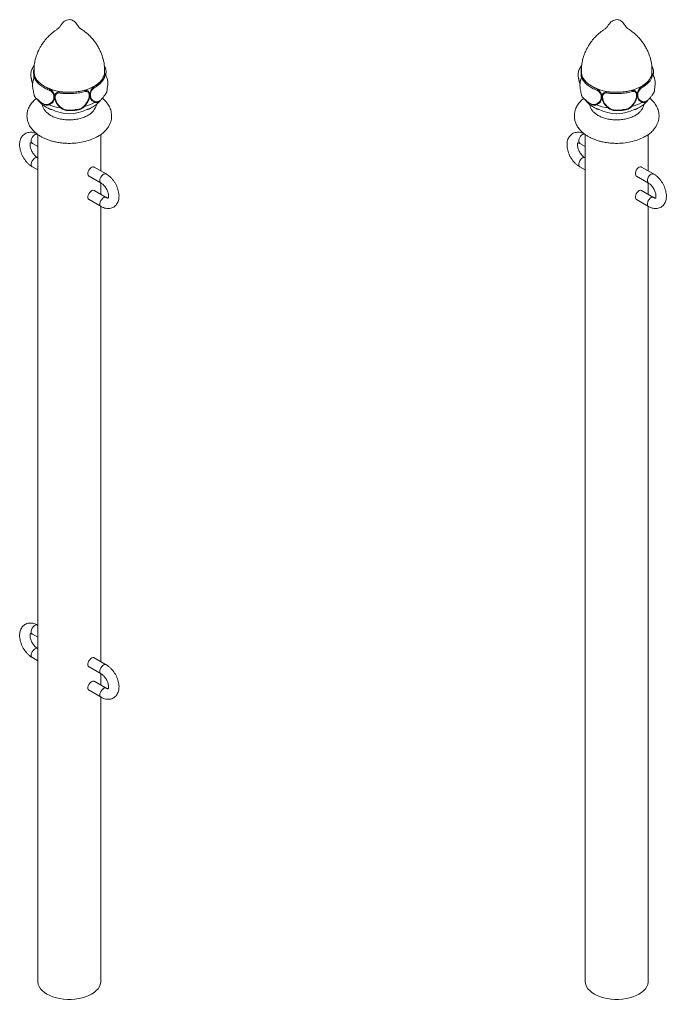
# Model space of a CAD drawing. Header units: millimetres. Extents: x -3033 to 2907, y -1646 to 2554.
# Drawn here: x 910 to 1405, y -372 to 378 of the extents above; entities that cross this region are included whole.
import ezdxf

# ---------------------------------------------------------------- set-up
doc = ezdxf.new("R2010")
doc.units = ezdxf.units.MM

msp = doc.modelspace()

# ---------------------------------------------------------------- linework, layer by layer
at = {"color": 7, "linetype": 'Continuous', "lineweight": 15}
for p, q in [((920.89, 338.11), (920.89, 337.34)), ((974.87, 337.34), (974.87, 338.11)), ((1339.97, 338.11), (1339.97, 337.34)), ((1393.96, 337.34), (1393.96, 338.11)), ((921.08, 333.61), (921.16, 334.14)), ((1340.16, 333.61), (1340.25, 334.14)), ((957.83, 310.74), (958.95, 311.73)), ((1376.91, 310.74), (1378.04, 311.73)), ((923.73, 290.25), (923.61, 290.32)), ((923.73, 290.18), (923.73, -357.86)), ((972.03, 262.37), (972.03, 290.2)), ((1342.81, 290.25), (1342.7, 290.32)), ((1342.81, 290.18), (1342.81, -357.86)), ((1391.11, 262.37), (1391.11, 290.2)), ((919.61, 283.39), (923.73, 281.01)), ((1338.7, 283.39), (1342.81, 281.01)), ((923.73, 272.29), (923.61, 272.35)), ((1342.81, 272.29), (1342.7, 272.35)), ((919.61, 265.43), (923.73, 263.05)), ((976.15, 259.99), (966.96, 265.3)), ((1338.7, 265.43), (1342.81, 263.05)), ((1395.23, 259.99), (1386.04, 265.3)), ((962.96, 258.37), (972.15, 253.06)), ((1382.04, 258.37), (1391.23, 253.06)), ((972.03, 244.4), (972.03, 253.13)), ((1391.11, 244.4), (1391.11, 253.13)), ((962.96, 240.4), (972.15, 235.1)), ((976.15, 242.02), (966.96, 247.33)), ((1382.04, 240.4), (1391.23, 235.1)), ((1395.23, 242.02), (1386.04, 247.33)), ((972.03, -113.24), (972.03, 235.17)), ((1391.11, -113.24), (1391.11, 235.17)), ((923.73, -85.36), (923.61, -85.29)), ((919.61, -92.22), (923.73, -94.6)), ((923.73, -103.32), (923.61, -103.25)), ((919.61, -110.18), (923.73, -112.56)), ((976.15, -115.62), (966.96, -110.31)), ((962.96, -117.24), (972.15, -122.55)), ((1391.11, -357.86), (1391.11, -113.24)), ((972.03, -131.21), (972.03, -122.48)), ((976.15, -133.58), (966.96, -128.28)), ((962.96, -135.21), (972.15, -140.51)), ((972.03, -357.86), (972.03, -140.44))]:
    msp.add_line(p, q, dxfattribs=at)
at = {"color": 7, "linetype": 'Continuous', "lineweight": 15, "flags": 128}
for points in [[(971.26, 330.32), (969.74, 328.97), (967.98, 327.71), (966, 326.56), (963.84, 325.54), (961.49, 324.66), (959.01, 323.91), (956.4, 323.33), (953.7, 322.9)], [(975.18, 336.6), (975.19, 336.61), (975.21, 336.24), (975.06, 335.02), (974.7, 333.76), (973.39, 331.36), (971.23, 328.91), (968.77, 326.95), (967.87, 326.41), (966.92, 325.85), (966.05, 325.1), (965.25, 324.14), (964.38, 322.67), (964.03, 321.49), (964.01, 321.14), (964.05, 319.73), (964.34, 318.43), (964.93, 317.27), (965.79, 316.34), (967.77, 315.34), (967.77, 315.34)], [(1390.35, 330.32), (1388.82, 328.97), (1387.06, 327.71), (1385.09, 326.56), (1382.92, 325.54), (1380.58, 324.66), (1378.09, 323.91), (1375.48, 323.33), (1372.78, 322.9)], [(1394.27, 336.6), (1394.27, 336.61), (1394.29, 336.24), (1394.15, 335.02), (1393.78, 333.76), (1392.48, 331.36), (1390.32, 328.91), (1387.85, 326.95), (1386.96, 326.41), (1386.01, 325.85), (1385.14, 325.1), (1384.33, 324.14), (1383.46, 322.67), (1383.11, 321.49), (1383.1, 321.14), (1383.13, 319.73), (1383.42, 318.43), (1384.02, 317.27), (1384.87, 316.34), (1386.85, 315.34), (1386.85, 315.34)], [(923.61, 290.32), (923.37, 290.43), (922.64, 290.49), (921.82, 290.23), (920.98, 289.68), (920.2, 288.87), (919.54, 287.88), (919.06, 286.8), (918.81, 285.73), (918.81, 284.75), (919.06, 283.97), (919.54, 283.44), (919.61, 283.39)], [(1342.7, 290.32), (1342.46, 290.43), (1341.73, 290.49), (1340.91, 290.23), (1340.07, 289.68), (1339.28, 288.87), (1338.62, 287.88), (1338.15, 286.8), (1337.9, 285.73), (1337.9, 284.75), (1338.15, 283.97), (1338.62, 283.44), (1338.7, 283.39)], [(919.61, 265.43), (919.54, 265.47), (919.06, 266), (918.81, 266.79), (918.81, 267.76), (919.06, 268.84), (919.54, 269.91), (920.2, 270.9), (920.98, 271.71), (921.82, 272.27), (922.64, 272.53), (923.37, 272.46), (923.62, 272.35)], [(1338.69, 265.43), (1338.62, 265.47), (1338.15, 266), (1337.9, 266.79), (1337.9, 267.76), (1338.15, 268.84), (1338.62, 269.91), (1339.28, 270.9), (1340.07, 271.71), (1340.91, 272.27), (1341.73, 272.53), (1342.46, 272.46), (1342.71, 272.35)], [(966.96, 265.3), (966.72, 265.4), (965.99, 265.47), (965.17, 265.21), (964.33, 264.65), (963.54, 263.84), (962.88, 262.86), (962.41, 261.78), (962.16, 260.7), (962.16, 259.73), (962.41, 258.94), (962.88, 258.41), (962.96, 258.37)], [(1386.04, 265.3), (1385.8, 265.4), (1385.07, 265.47), (1384.25, 265.21), (1383.41, 264.65), (1382.63, 263.84), (1381.97, 262.86), (1381.49, 261.78), (1381.24, 260.7), (1381.24, 259.73), (1381.49, 258.94), (1381.97, 258.41), (1382.04, 258.37)], [(976.14, 259.99), (975.91, 260.1), (975.18, 260.16), (974.36, 259.9), (973.52, 259.35), (972.73, 258.54), (972.08, 257.55), (971.6, 256.47), (971.35, 255.4), (971.35, 254.42), (971.6, 253.64), (972.08, 253.11), (972.14, 253.07)], [(1395.23, 259.99), (1395, 260.1), (1394.27, 260.16), (1393.45, 259.9), (1392.6, 259.35), (1391.82, 258.54), (1391.16, 257.55), (1390.69, 256.47), (1390.44, 255.4), (1390.44, 254.42), (1390.69, 253.64), (1391.16, 253.11), (1391.22, 253.07)], [(962.96, 240.4), (962.88, 240.45), (962.41, 240.98), (962.16, 241.77), (962.16, 242.74), (962.41, 243.81), (962.88, 244.89), (963.54, 245.88), (964.33, 246.69), (965.17, 247.25), (965.99, 247.5), (966.72, 247.44), (966.96, 247.33)], [(1382.04, 240.4), (1381.97, 240.45), (1381.49, 240.98), (1381.24, 241.77), (1381.24, 242.74), (1381.49, 243.81), (1381.97, 244.89), (1382.63, 245.88), (1383.41, 246.69), (1384.25, 247.25), (1385.07, 247.5), (1385.8, 247.44), (1386.04, 247.33)], [(972.15, 235.1), (972.08, 235.14), (971.6, 235.67), (971.35, 236.46), (971.35, 237.43), (971.6, 238.51), (972.08, 239.59), (972.73, 240.57), (973.52, 241.38), (974.36, 241.94), (975.18, 242.2), (975.91, 242.13), (976.13, 242.03)], [(1391.23, 235.1), (1391.16, 235.14), (1390.69, 235.67), (1390.44, 236.46), (1390.44, 237.43), (1390.69, 238.51), (1391.16, 239.59), (1391.82, 240.57), (1392.6, 241.38), (1393.45, 241.94), (1394.27, 242.2), (1395, 242.13), (1395.22, 242.03)], [(923.61, -85.29), (923.37, -85.18), (922.64, -85.12), (921.82, -85.38), (920.98, -85.93), (920.2, -86.74), (919.54, -87.73), (919.06, -88.81), (918.81, -89.88), (918.81, -90.86), (919.06, -91.64), (919.54, -92.17), (919.61, -92.22)], [(919.61, -110.18), (919.54, -110.14), (919.06, -109.61), (918.81, -108.82), (918.81, -107.85), (919.06, -106.77), (919.54, -105.69), (920.2, -104.71), (920.98, -103.9), (921.82, -103.34), (922.64, -103.08), (923.37, -103.15), (923.62, -103.26)], [(966.96, -110.31), (966.72, -110.21), (965.99, -110.14), (965.17, -110.4), (964.33, -110.96), (963.54, -111.77), (962.88, -112.75), (962.41, -113.83), (962.16, -114.91), (962.16, -115.88), (962.41, -116.67), (962.88, -117.2), (962.96, -117.24)], [(976.14, -115.62), (975.91, -115.51), (975.18, -115.45), (974.36, -115.71), (973.52, -116.26), (972.73, -117.07), (972.08, -118.06), (971.6, -119.14), (971.35, -120.21), (971.35, -121.19), (971.6, -121.97), (972.08, -122.5), (972.14, -122.54)], [(962.96, -135.21), (962.88, -135.16), (962.41, -134.63), (962.16, -133.84), (962.16, -132.87), (962.41, -131.8), (962.88, -130.72), (963.54, -129.73), (964.33, -128.92), (965.17, -128.36), (965.99, -128.1), (966.72, -128.17), (966.96, -128.28)], [(972.15, -140.51), (972.08, -140.47), (971.6, -139.94), (971.35, -139.15), (971.35, -138.18), (971.6, -137.1), (972.08, -136.02), (972.73, -135.04), (973.52, -134.23), (974.36, -133.67), (975.18, -133.41), (975.91, -133.48), (976.13, -133.57)], [(923.73, -357.86), (923.77, -358.71), (924.13, -360.38), (924.82, -362.01), (925.86, -363.59), (927.21, -365.08), (928.87, -366.46), (930.8, -367.72)], [(930.8, -367.72), (932.99, -368.84), (935.39, -369.79), (937.97, -370.58), (940.7, -371.17), (943.53, -371.58), (946.42, -371.78), (949.34, -371.78), (952.23, -371.58), (955.06, -371.17), (957.79, -370.58), (960.37, -369.79), (962.77, -368.84), (964.96, -367.72), (966.89, -366.46), (968.55, -365.08), (969.9, -363.59), (970.94, -362.01), (971.63, -360.38), (971.99, -358.71), (972.03, -357.86)], [(1342.81, -357.86), (1342.86, -358.71), (1343.21, -360.38), (1343.91, -362.01), (1344.94, -363.59), (1346.3, -365.08), (1347.95, -366.46), (1349.89, -367.72)], [(1349.89, -367.72), (1352.07, -368.84), (1354.47, -369.79), (1357.05, -370.58), (1359.78, -371.17), (1362.61, -371.58), (1365.51, -371.78), (1368.42, -371.78), (1371.32, -371.58), (1374.15, -371.17), (1376.88, -370.58), (1379.46, -369.79), (1381.86, -368.84), (1384.04, -367.72), (1385.98, -366.46), (1387.63, -365.08), (1388.99, -363.59), (1390.02, -362.01), (1390.72, -360.38), (1391.07, -358.71), (1391.11, -357.86)]]:
    msp.add_lwpolyline(points, dxfattribs=at)
at = {"color": 7, "linetype": 'Continuous', "lineweight": 15}
for centre, radius, start, end in [((932.07, 338.59), 11.21, 185.12899, 227.59002), ((965.07, 338.23), 9.81, 330.61986, 355.97827), ((1351.15, 338.59), 11.21, 185.12899, 227.59002), ((1384.15, 338.23), 9.81, 330.61986, 355.97827), ((946.97, 360.66), 38.14, 240.10281, 271.36913), ((1366.06, 360.66), 38.14, 240.10281, 271.36913), ((946.63, 348.79), 38.64, 248.426, 261.90191), ((947.88, 335.45), 29.4, 241.97269, 298.03853), ((951.29, 342.33), 31.84, 284.60218, 299.93937), ((1365.71, 348.79), 38.64, 248.426, 261.90191), ((1366.96, 335.45), 29.4, 241.97269, 298.03853), ((1370.37, 342.33), 31.84, 284.60218, 299.93937)]:
    msp.add_arc(centre, radius, start, end, dxfattribs=at)
for points, knots in [([(974.86, 337.54), (974.89, 338.9), (974.96, 341.41), (974.52, 344.82), (973.85, 348), (972.9, 351.03), (971.67, 353.99), (970.28, 356.73), (968.8, 359.16), (967.36, 361.21), (966.04, 362.88), (964.81, 364.31), (963.5, 365.68), (962.07, 367.05), (960.58, 368.29), (959.02, 369.45), (957.64, 370.45), (956.58, 371.23), (956.02, 371.6), (955.52, 371.96), (954.71, 372.91), (953.89, 374.26), (952.9, 375.69), (951.67, 376.85), (950.37, 377.64), (948.78, 378.12), (946.96, 378.14), (945.1, 377.52), (943.46, 376.38), (942.28, 375.05), (941.46, 373.83), (940.83, 372.78), (940.38, 372.04), (939.42, 371.36), (938.56, 370.76), (937.58, 370.06), (936.04, 368.98), (933.65, 367.06), (931.45, 364.89), (929.54, 362.68), (928.21, 360.93), (927.16, 359.42), (926.16, 357.85), (925.04, 355.89), (923.71, 353.18), (922.48, 349.97), (921.49, 346.26), (920.82, 342.15), (920.87, 339.17), (920.9, 337.54)], [0, 0, 0, 0, 0.034804, 0.063988, 0.087752, 0.118163, 0.145733, 0.171352, 0.198887, 0.221101, 0.238829, 0.256956, 0.272663, 0.290584, 0.313175, 0.333126, 0.354368, 0.371729, 0.385031, 0.396807, 0.410468, 0.428231, 0.447909, 0.464308, 0.47681, 0.489637, 0.505387, 0.522142, 0.539706, 0.55594, 0.569601, 0.580784, 0.59776, 0.619644, 0.636807, 0.65225, 0.678219, 0.705779, 0.741035, 0.765439, 0.785164, 0.800052, 0.814653, 0.834908, 0.85959, 0.893831, 0.923998, 0.95841, 1, 1, 1, 1]), ([(1393.94, 337.54), (1393.98, 338.9), (1394.04, 341.41), (1393.61, 344.82), (1392.93, 348), (1391.99, 351.03), (1390.76, 353.99), (1389.36, 356.73), (1387.88, 359.16), (1386.44, 361.21), (1385.13, 362.88), (1383.89, 364.31), (1382.59, 365.68), (1381.16, 367.05), (1379.67, 368.29), (1378.11, 369.45), (1376.72, 370.45), (1375.67, 371.23), (1375.11, 371.6), (1374.6, 371.96), (1373.79, 372.91), (1372.98, 374.26), (1371.98, 375.69), (1370.76, 376.85), (1369.45, 377.64), (1367.87, 378.12), (1366.05, 378.14), (1364.19, 377.52), (1362.55, 376.38), (1361.36, 375.05), (1360.54, 373.83), (1359.92, 372.78), (1359.47, 372.04), (1358.5, 371.36), (1357.64, 370.76), (1356.67, 370.06), (1355.13, 368.98), (1352.73, 367.06), (1350.53, 364.89), (1348.62, 362.68), (1347.29, 360.93), (1346.24, 359.42), (1345.24, 357.85), (1344.12, 355.89), (1342.8, 353.18), (1341.56, 349.97), (1340.57, 346.26), (1339.9, 342.15), (1339.96, 339.17), (1339.99, 337.54)], [0, 0, 0, 0, 0.034804, 0.063988, 0.087752, 0.118163, 0.145733, 0.171352, 0.198887, 0.221101, 0.238829, 0.256956, 0.272663, 0.290584, 0.313175, 0.333126, 0.354368, 0.371729, 0.385031, 0.396807, 0.410468, 0.428231, 0.447909, 0.464308, 0.47681, 0.489637, 0.505387, 0.522142, 0.539706, 0.55594, 0.569601, 0.580784, 0.59776, 0.619644, 0.636807, 0.65225, 0.678219, 0.705779, 0.741035, 0.765439, 0.785164, 0.800052, 0.814653, 0.834908, 0.85959, 0.893831, 0.923998, 0.95841, 1, 1, 1, 1]), ([(921.05, 342.91), (920.7, 342.43), (920.01, 341.47), (919.3, 340.08), (918.74, 338.7), (918.38, 337.15), (918.36, 335.47), (918.55, 334.04), (918.75, 333.03), (918.88, 332.4), (918.96, 332.02), (919.04, 331.58), (919.1, 331.22), (919.19, 330.83), (919.33, 330.28), (919.55, 329.68), (919.76, 329.32), (919.85, 329.17)], [0, 0, 0, 0, 0.125477, 0.251437, 0.349396, 0.442615, 0.544001, 0.655429, 0.707472, 0.758432, 0.809449, 0.833634, 0.857554, 0.881771, 0.906856, 0.962163, 1, 1, 1, 1]), ([(920.85, 333.24), (920.84, 333.43), (920.81, 334.14), (920.68, 335.46), (920.55, 337.01), (920.54, 338.49), (920.63, 339.42), (920.85, 340.17), (920.95, 340.48)], [0, 0, 0, 0, 0.069393, 0.251433, 0.42529, 0.584284, 0.830326, 1, 1, 1, 1]), ([(920.91, 338.3), (920.9, 338.03), (920.89, 337.7), (920.89, 336.77), (920.91, 335.5), (920.97, 334.13), (920.97, 333.51), (920.97, 333.42)], [0, 0, 0, 0, 0.201571, 0.23365, 0.585087, 0.940906, 1, 1, 1, 1]), ([(975.76, 335.56), (975.83, 335.97), (975.99, 336.94), (976.05, 338.48), (975.88, 340.19), (975.39, 341.58), (974.92, 342.33), (974.73, 342.63)], [0, 0, 0, 0, 0.1666491, 0.3922864, 0.6168745, 0.8456616, 1, 1, 1, 1]), ([(1340.13, 342.91), (1339.79, 342.43), (1339.09, 341.47), (1338.38, 340.08), (1337.82, 338.7), (1337.47, 337.15), (1337.44, 335.47), (1337.63, 334.04), (1337.83, 333.03), (1337.97, 332.4), (1338.05, 332.02), (1338.12, 331.58), (1338.19, 331.22), (1338.27, 330.83), (1338.42, 330.28), (1338.63, 329.68), (1338.84, 329.32), (1338.93, 329.17)], [0, 0, 0, 0, 0.125477, 0.251437, 0.349396, 0.442615, 0.544001, 0.655429, 0.707472, 0.758432, 0.809449, 0.833634, 0.857554, 0.881771, 0.906856, 0.962163, 1, 1, 1, 1]), ([(1339.94, 333.24), (1339.93, 333.43), (1339.89, 334.14), (1339.77, 335.46), (1339.64, 337.01), (1339.63, 338.49), (1339.71, 339.42), (1339.94, 340.17), (1340.03, 340.48)], [0, 0, 0, 0, 0.069393, 0.251433, 0.42529, 0.584284, 0.830326, 1, 1, 1, 1]), ([(1340, 338.3), (1339.99, 338.03), (1339.97, 337.7), (1339.97, 336.77), (1340, 335.5), (1340.05, 334.13), (1340.06, 333.51), (1340.06, 333.42)], [0, 0, 0, 0, 0.201571, 0.23365, 0.585087, 0.940906, 1, 1, 1, 1]), ([(1394.85, 335.56), (1394.91, 335.97), (1395.07, 336.94), (1395.13, 338.48), (1394.97, 340.19), (1394.47, 341.58), (1394, 342.33), (1393.82, 342.63)], [0, 0, 0, 0, 0.1666491, 0.3922864, 0.6168745, 0.8456616, 1, 1, 1, 1]), ([(920.99, 333.46), (920.88, 333.29), (920.63, 332.93), (920.44, 332.42), (920.27, 331.79), (920.09, 330.91), (919.86, 329.69), (919.72, 328.23), (919.77, 326.79), (919.91, 325.54), (920.19, 324.19), (920.58, 322.43), (920.71, 320.89), (921.12, 319.64), (921.61, 318.77), (922.36, 317.99), (923.31, 317.26), (924.45, 316.39), (925.75, 315.18), (927.48, 313.72), (928.93, 313.37), (929.58, 313.21)], [0, 0, 0, 0, 0.028844, 0.061105, 0.084008, 0.1173, 0.15752, 0.224365, 0.279529, 0.317929, 0.365403, 0.436593, 0.517543, 0.547209, 0.579981, 0.6337, 0.689441, 0.745697, 0.834457, 0.925108, 1, 1, 1, 1]), ([(921.05, 333.65), (921.04, 333.65), (921.01, 333.66), (921.01, 333.53), (921.01, 333.45)], [0, 0, 0, 0, 0.420376, 1, 1, 1, 1]), ([(921.13, 333.83), (921.13, 333.82), (921.13, 333.81), (921.06, 333.71), (921.03, 333.67)], [0, 0, 0, 0, 0.592772, 1, 1, 1, 1]), ([(931.81, 313.4), (932.38, 313.63), (933.36, 314.04), (934.55, 314.98), (935.58, 316.29), (936.07, 318.03), (936.16, 319.68), (935.81, 320.98), (935.07, 322.13), (934, 323.28), (932.52, 324.26), (930.83, 324.8), (928.52, 325.99), (925.89, 327.7), (923.53, 329.78), (922.25, 331.42), (921.62, 332.66), (921.33, 333.39), (921.12, 333.74), (921.07, 333.67), (921.05, 333.65)], [0, 0, 0, 0, 0.064494, 0.111629, 0.160228, 0.236317, 0.287751, 0.312687, 0.354837, 0.395093, 0.431907, 0.488877, 0.546524, 0.660653, 0.778921, 0.881671, 0.914754, 0.947947, 0.978536, 1, 1, 1, 1]), ([(921.16, 334.14), (921.17, 334.19), (921.21, 334.46), (921.36, 334.51), (921.64, 334.2), (922, 333.45), (922.78, 332.07), (923.75, 331.09), (924.51, 330.32)], [0, 0, 0, 0, 0.03313, 0.167226, 0.30001, 0.422373, 0.546227, 1, 1, 1, 1]), ([(924.51, 330.32), (924.83, 330.01), (925.81, 329.1), (927.03, 328.19), (927.92, 327.62), (927.96, 327.59)], [0, 0, 0, 0, 0.321818, 0.966709, 1, 1, 1, 1]), ([(967.26, 314.82), (966.6, 315.14), (965.59, 315.63), (964.49, 316.91), (963.91, 318.13), (963.61, 319.54), (963.64, 321.06), (963.83, 322.71), (964.59, 324.31), (965.52, 325.65), (966.53, 326.61), (967.51, 327.21), (969.22, 328.31), (970.36, 329.44), (971.26, 330.32)], [0, 0, 0, 0, 0.144798, 0.221089, 0.300119, 0.36928, 0.440928, 0.515588, 0.590498, 0.647292, 0.703531, 0.755356, 0.807812, 1, 1, 1, 1]), ([(969.45, 315.31), (969.88, 315.42), (970.56, 315.59), (971.46, 316.15), (972.57, 317.06), (973.73, 318.6), (974.9, 320.17), (976, 321.44), (976.52, 322.6), (976.75, 323.57), (976.84, 324.66), (976.96, 326.29), (977.41, 328.43), (977.41, 330.85), (977, 332.65), (976.56, 334.02), (976.18, 335.02), (975.72, 335.81), (975.19, 336.31), (975.05, 336.43)], [0, 0, 0, 0, 0.049527, 0.079813, 0.11864, 0.216228, 0.313994, 0.395286, 0.431271, 0.461041, 0.503777, 0.556649, 0.6559, 0.741398, 0.822927, 0.858354, 0.906634, 0.976413, 1, 1, 1, 1]), ([(971.26, 330.32), (971.56, 330.65), (972.47, 331.62), (973.2, 332.65), (973.6, 333.38), (973.62, 333.41)], [0, 0, 0, 0, 0.321818, 0.966709, 1, 1, 1, 1]), ([(973.62, 333.41), (973.82, 333.79), (974.24, 334.56), (974.63, 335.85), (974.84, 336.97), (974.87, 337.32), (974.87, 337.34), (974.87, 337.34)], [0, 0, 0, 0, 0.256972, 0.527309, 0.796134, 0.980525, 1, 1, 1, 1]), ([(974.87, 337.34), (974.87, 337.29), (974.85, 337.21), (974.82, 336.69), (974.81, 336.48)], [0, 0, 0, 0, 0.6150188, 1, 1, 1, 1]), ([(975.2, 336.62), (975.18, 336.63), (975.09, 336.69), (975, 336.84), (974.92, 337.02), (974.89, 337.18), (974.88, 337.28), (974.87, 337.33), (974.87, 337.34), (974.87, 337.34)], [0, 0, 0, 0, 0.084493, 0.362622, 0.596429, 0.784262, 0.912372, 0.996391, 1, 1, 1, 1]), ([(1340.08, 333.46), (1339.96, 333.29), (1339.71, 332.93), (1339.52, 332.42), (1339.35, 331.79), (1339.17, 330.91), (1338.94, 329.69), (1338.8, 328.23), (1338.85, 326.79), (1339, 325.54), (1339.27, 324.19), (1339.67, 322.43), (1339.79, 320.89), (1340.2, 319.64), (1340.7, 318.77), (1341.45, 317.99), (1342.39, 317.26), (1343.53, 316.39), (1344.83, 315.18), (1346.57, 313.72), (1348.01, 313.37), (1348.66, 313.21)], [0, 0, 0, 0, 0.028844, 0.061105, 0.084008, 0.1173, 0.15752, 0.224365, 0.279529, 0.317929, 0.365403, 0.436593, 0.517543, 0.547209, 0.579981, 0.6337, 0.689441, 0.745697, 0.834457, 0.925108, 1, 1, 1, 1]), ([(1340.14, 333.65), (1340.12, 333.65), (1340.09, 333.66), (1340.09, 333.53), (1340.09, 333.45)], [0, 0, 0, 0, 0.420376, 1, 1, 1, 1]), ([(1340.21, 333.83), (1340.21, 333.82), (1340.21, 333.81), (1340.14, 333.71), (1340.11, 333.67)], [0, 0, 0, 0, 0.592772, 1, 1, 1, 1]), ([(1350.9, 313.4), (1351.46, 313.63), (1352.45, 314.04), (1353.63, 314.98), (1354.66, 316.29), (1355.16, 318.03), (1355.25, 319.68), (1354.89, 320.98), (1354.16, 322.13), (1353.08, 323.28), (1351.6, 324.26), (1349.92, 324.8), (1347.61, 325.99), (1344.97, 327.7), (1342.62, 329.78), (1341.34, 331.42), (1340.71, 332.66), (1340.42, 333.39), (1340.2, 333.74), (1340.16, 333.67), (1340.14, 333.65)], [0, 0, 0, 0, 0.064494, 0.111629, 0.160228, 0.236317, 0.287751, 0.312687, 0.354837, 0.395093, 0.431907, 0.488877, 0.546524, 0.660653, 0.778921, 0.881671, 0.914754, 0.947947, 0.978536, 1, 1, 1, 1]), ([(1340.25, 334.14), (1340.25, 334.19), (1340.29, 334.46), (1340.44, 334.51), (1340.72, 334.2), (1341.09, 333.45), (1341.87, 332.07), (1342.83, 331.09), (1343.59, 330.32)], [0, 0, 0, 0, 0.03313, 0.167226, 0.30001, 0.422373, 0.546227, 1, 1, 1, 1]), ([(1343.59, 330.32), (1343.92, 330.01), (1344.89, 329.1), (1346.11, 328.19), (1347, 327.62), (1347.05, 327.59)], [0, 0, 0, 0, 0.321818, 0.966709, 1, 1, 1, 1]), ([(1386.35, 314.82), (1385.68, 315.14), (1384.67, 315.63), (1383.57, 316.91), (1383, 318.13), (1382.7, 319.54), (1382.73, 321.06), (1382.91, 322.71), (1383.67, 324.31), (1384.6, 325.65), (1385.62, 326.61), (1386.59, 327.21), (1388.31, 328.31), (1389.45, 329.44), (1390.35, 330.32)], [0, 0, 0, 0, 0.144798, 0.221089, 0.300119, 0.36928, 0.440928, 0.515588, 0.590498, 0.647292, 0.703531, 0.755356, 0.807812, 1, 1, 1, 1]), ([(1388.54, 315.31), (1388.96, 315.42), (1389.65, 315.59), (1390.54, 316.15), (1391.65, 317.06), (1392.82, 318.6), (1393.98, 320.17), (1395.09, 321.44), (1395.61, 322.6), (1395.84, 323.57), (1395.93, 324.66), (1396.04, 326.29), (1396.5, 328.43), (1396.5, 330.85), (1396.09, 332.65), (1395.65, 334.02), (1395.26, 335.02), (1394.81, 335.81), (1394.27, 336.31), (1394.14, 336.43)], [0, 0, 0, 0, 0.049527, 0.079813, 0.11864, 0.216228, 0.313994, 0.395286, 0.431271, 0.461041, 0.503777, 0.556649, 0.6559, 0.741398, 0.822927, 0.858354, 0.906634, 0.976413, 1, 1, 1, 1]), ([(1390.35, 330.32), (1390.65, 330.65), (1391.56, 331.62), (1392.28, 332.65), (1392.68, 333.38), (1392.7, 333.41)], [0, 0, 0, 0, 0.321818, 0.966709, 1, 1, 1, 1]), ([(1392.7, 333.41), (1392.91, 333.79), (1393.32, 334.56), (1393.72, 335.85), (1393.93, 336.97), (1393.96, 337.32), (1393.96, 337.34), (1393.96, 337.34)], [0, 0, 0, 0, 0.256972, 0.527309, 0.796134, 0.980525, 1, 1, 1, 1]), ([(1393.96, 337.34), (1393.95, 337.29), (1393.94, 337.21), (1393.91, 336.69), (1393.89, 336.48)], [0, 0, 0, 0, 0.6150188, 1, 1, 1, 1]), ([(1394.28, 336.62), (1394.26, 336.63), (1394.18, 336.69), (1394.09, 336.84), (1394, 337.02), (1393.97, 337.18), (1393.96, 337.28), (1393.96, 337.33), (1393.96, 337.34), (1393.96, 337.34)], [0, 0, 0, 0, 0.084493, 0.362622, 0.596429, 0.784262, 0.912372, 0.996391, 1, 1, 1, 1]), ([(927.96, 327.59), (928.46, 327.27), (929.49, 326.61), (931.2, 325.69), (932.88, 325.02), (933.97, 324.23), (934.82, 323.42), (935.61, 322.41), (936.35, 320.93), (936.45, 319.53), (936.48, 318.25), (936.27, 317.02), (935.79, 315.82), (935.01, 314.71), (933.82, 313.69), (932.87, 313.2), (932.33, 312.93)], [0, 0, 0, 0, 0.087072, 0.177999, 0.269636, 0.332115, 0.338714, 0.411009, 0.484205, 0.546119, 0.609765, 0.672061, 0.736471, 0.814112, 0.894306, 1, 1, 1, 1]), ([(941.3, 310.55), (940.41, 311.39), (939.05, 312.68), (937.75, 314.77), (937.06, 316.41), (936.81, 318), (936.77, 319.52), (936.99, 321.02), (937.86, 322.08), (938.99, 322.74), (940.29, 322.92), (941.63, 322.76), (944.13, 322.43), (946.23, 322.49), (947.89, 322.53)], [0, 0, 0, 0, 0.144832, 0.222536, 0.300171, 0.370273, 0.440766, 0.515444, 0.590371, 0.647179, 0.703431, 0.755461, 0.807767, 1, 1, 1, 1]), ([(958.95, 311.73), (959.53, 312.35), (960.53, 313.42), (961.7, 315.15), (962.65, 317.12), (963.09, 319.16), (963.14, 320.86), (962.87, 321.96), (962.27, 322.65), (961.32, 323.13), (959.86, 323.13), (958.06, 322.51), (955.25, 321.99), (951.52, 321.58), (947.1, 321.4), (943.78, 321.51), (941.62, 321.82), (940.39, 322.06), (939.25, 321.95), (938.23, 321.49), (937.47, 320.77), (937.13, 319.94), (937.11, 319), (937.08, 317.92), (937.42, 316.38), (938.1, 314.8), (939.39, 312.81), (940.75, 311.59), (941.64, 310.79)], [0, 0, 0, 0, 0.0468209, 0.0810397, 0.1163207, 0.1715594, 0.2088991, 0.2270015, 0.2576015, 0.2868262, 0.3135522, 0.3549106, 0.396761, 0.4796157, 0.5654746, 0.6400684, 0.6640851, 0.6881824, 0.7103895, 0.7335412, 0.7657942, 0.7909438, 0.7987105, 0.8306793, 0.8633302, 0.8978922, 0.9338113, 1, 1, 1, 1]), ([(947.89, 322.53), (948.51, 322.54), (950.4, 322.59), (952.34, 322.73), (953.64, 322.89), (953.7, 322.9)], [0, 0, 0, 0, 0.321818, 0.966709, 1, 1, 1, 1]), ([(953.7, 322.9), (954.41, 322.97), (955.85, 323.12), (957.97, 323.57), (959.84, 324), (960.97, 323.96), (961.82, 323.71), (962.58, 323.22), (963.24, 322.2), (963.39, 320.89), (963.36, 319.6), (963.2, 318.24), (962.73, 316.73), (962, 315.12), (960.82, 313.31), (959.8, 312.17), (959.21, 311.52)], [0, 0, 0, 0, 0.0870433, 0.1786137, 0.2696718, 0.3321298, 0.3387266, 0.4109975, 0.4841695, 0.5466857, 0.6098615, 0.6731255, 0.7365867, 0.8154058, 0.8943407, 1, 1, 1, 1]), ([(1347.05, 327.59), (1347.55, 327.27), (1348.58, 326.61), (1350.29, 325.69), (1351.96, 325.02), (1353.06, 324.23), (1353.91, 323.42), (1354.69, 322.41), (1355.44, 320.93), (1355.53, 319.53), (1355.57, 318.25), (1355.36, 317.02), (1354.88, 315.82), (1354.1, 314.71), (1352.9, 313.69), (1351.95, 313.2), (1351.41, 312.93)], [0, 0, 0, 0, 0.087072, 0.177999, 0.269636, 0.332115, 0.338714, 0.411009, 0.484205, 0.546119, 0.609765, 0.672061, 0.736471, 0.814112, 0.894306, 1, 1, 1, 1]), ([(1360.38, 310.55), (1359.49, 311.39), (1358.13, 312.68), (1356.84, 314.77), (1356.15, 316.41), (1355.89, 318), (1355.85, 319.52), (1356.08, 321.02), (1356.95, 322.08), (1358.08, 322.74), (1359.38, 322.92), (1360.72, 322.76), (1363.21, 322.43), (1365.32, 322.49), (1366.97, 322.53)], [0, 0, 0, 0, 0.144832, 0.222536, 0.300171, 0.370273, 0.440766, 0.515444, 0.590371, 0.647179, 0.703431, 0.755461, 0.807767, 1, 1, 1, 1]), ([(1378.04, 311.73), (1378.62, 312.35), (1379.62, 313.42), (1380.78, 315.15), (1381.73, 317.12), (1382.17, 319.16), (1382.23, 320.86), (1381.96, 321.96), (1381.35, 322.65), (1380.41, 323.13), (1378.94, 323.13), (1377.14, 322.51), (1374.33, 321.99), (1370.6, 321.58), (1366.18, 321.4), (1362.86, 321.51), (1360.71, 321.82), (1359.48, 322.06), (1358.33, 321.95), (1357.32, 321.49), (1356.55, 320.77), (1356.22, 319.94), (1356.2, 319), (1356.17, 317.92), (1356.51, 316.38), (1357.18, 314.8), (1358.47, 312.81), (1359.84, 311.59), (1360.72, 310.79)], [0, 0, 0, 0, 0.0468209, 0.0810397, 0.1163207, 0.1715594, 0.2088991, 0.2270015, 0.2576015, 0.2868262, 0.3135522, 0.3549106, 0.396761, 0.4796157, 0.5654746, 0.6400684, 0.6640851, 0.6881824, 0.7103895, 0.7335412, 0.7657942, 0.7909438, 0.7987105, 0.8306793, 0.8633302, 0.8978922, 0.9338113, 1, 1, 1, 1]), ([(1366.97, 322.53), (1367.6, 322.54), (1369.49, 322.59), (1371.43, 322.73), (1372.72, 322.89), (1372.78, 322.9)], [0, 0, 0, 0, 0.321818, 0.966709, 1, 1, 1, 1]), ([(1372.78, 322.9), (1373.49, 322.97), (1374.94, 323.12), (1377.05, 323.57), (1378.93, 324), (1380.05, 323.96), (1380.9, 323.71), (1381.66, 323.22), (1382.33, 322.2), (1382.47, 320.89), (1382.44, 319.6), (1382.28, 318.24), (1381.82, 316.73), (1381.08, 315.12), (1379.91, 313.31), (1378.88, 312.17), (1378.3, 311.52)], [0, 0, 0, 0, 0.0870433, 0.1786137, 0.2696718, 0.3321298, 0.3387266, 0.4109975, 0.4841695, 0.5466857, 0.6098615, 0.6731255, 0.7365867, 0.8154058, 0.8943407, 1, 1, 1, 1]), ([(919.59, 314.97), (918.81, 313.94), (917.36, 312.05), (916.16, 309.17), (915.58, 306.68), (915.42, 304.34), (915.61, 302), (916.27, 299.41), (917.47, 296.75), (919.24, 294.19), (921.44, 291.91), (923.73, 290.11), (925.88, 288.74), (928.09, 287.57), (930.45, 286.52), (933.1, 285.58), (935.94, 284.78), (939.21, 284.09), (942.96, 283.59), (947.6, 283.33), (952.9, 283.54), (958.66, 284.43), (964.04, 285.95), (968.33, 287.82), (971.64, 289.81), (974.31, 291.88), (976.52, 294.19), (978.14, 296.56), (979.21, 298.73), (979.9, 300.88), (980.38, 303.65), (980.24, 307.06), (979.01, 310.94), (976.78, 314.4), (974.76, 316.67), (973.3, 317.69), (973.09, 317.84)], [0, 0, 0, 0, 0.037038, 0.068139, 0.09311, 0.114144, 0.137234, 0.162827, 0.192016, 0.224632, 0.255008, 0.281149, 0.303147, 0.321685, 0.345062, 0.367381, 0.38938, 0.414915, 0.44447, 0.474802, 0.518777, 0.562306, 0.606761, 0.650199, 0.678179, 0.708273, 0.741835, 0.768066, 0.792106, 0.813807, 0.834345, 0.874722, 0.914092, 0.953231, 0.993132, 1, 1, 1, 1]), ([(922.62, 317.82), (922.39, 317.65), (921.23, 316.78), (920.32, 315.77), (919.59, 314.97)], [0, 0, 0, 0, 0.202431, 1, 1, 1, 1]), ([(923.37, 317.22), (923.39, 317.18), (923.81, 316.48), (925.01, 315.11), (927.22, 313.01), (929.44, 311.51), (931.15, 310.55), (932, 310.11), (932.73, 309.77), (933.28, 309.53), (933.63, 309.4), (933.85, 309.36), (933.96, 309.39), (934.04, 309.43), (934.06, 309.45), (934.06, 309.46)], [0, 0, 0, 0, 0.008775, 0.165317, 0.345695, 0.5732, 0.635344, 0.687844, 0.732018, 0.774413, 0.821857, 0.879112, 0.948872, 0.988971, 1, 1, 1, 1]), ([(961.72, 309.47), (961.73, 309.46), (961.74, 309.42), (961.83, 309.39), (961.94, 309.37), (962.14, 309.41), (962.49, 309.54), (963.04, 309.77), (963.77, 310.11), (964.62, 310.55), (966.31, 311.51), (968.47, 312.99), (970.56, 314.86), (971.47, 316.03), (971.83, 316.49)], [0, 0, 0, 0, 0.024071, 0.067635, 0.127937, 0.188971, 0.239542, 0.284689, 0.331658, 0.387426, 0.453388, 0.693054, 0.879523, 1, 1, 1, 1]), ([(970.34, 315.6), (970.19, 315.46), (969.57, 314.86), (968.49, 314.52), (967.55, 314.68), (967.18, 314.74)], [0, 0, 0, 0, 0.160164, 0.671106, 1, 1, 1, 1]), ([(967.26, 314.82), (967.32, 314.92), (967.43, 315.12), (967.63, 315.27), (967.74, 315.33), (967.76, 315.34), (967.77, 315.34)], [0, 0, 0, 0, 0.4521499, 0.8795063, 0.9740012, 1, 1, 1, 1]), ([(967.77, 315.34), (968.14, 315.24), (968.74, 315.08), (969.24, 315.29), (969.44, 315.36)], [0, 0, 0, 0, 0.616588, 1, 1, 1, 1]), ([(1338.68, 314.97), (1337.89, 313.94), (1336.44, 312.05), (1335.24, 309.17), (1334.66, 306.68), (1334.5, 304.34), (1334.7, 302), (1335.35, 299.41), (1336.56, 296.75), (1338.33, 294.19), (1340.53, 291.91), (1342.81, 290.11), (1344.97, 288.74), (1347.17, 287.57), (1349.54, 286.52), (1352.18, 285.58), (1355.03, 284.78), (1358.3, 284.09), (1362.04, 283.59), (1366.68, 283.33), (1371.98, 283.54), (1377.74, 284.43), (1383.13, 285.95), (1387.41, 287.82), (1390.72, 289.81), (1393.4, 291.88), (1395.6, 294.19), (1397.23, 296.56), (1398.3, 298.73), (1398.99, 300.88), (1399.46, 303.65), (1399.32, 307.06), (1398.1, 310.94), (1395.86, 314.4), (1393.84, 316.67), (1392.39, 317.69), (1392.17, 317.84)], [0, 0, 0, 0, 0.037038, 0.068139, 0.09311, 0.114144, 0.137234, 0.162827, 0.192016, 0.224632, 0.255008, 0.281149, 0.303147, 0.321685, 0.345062, 0.367381, 0.38938, 0.414915, 0.44447, 0.474802, 0.518777, 0.562306, 0.606761, 0.650199, 0.678179, 0.708273, 0.741835, 0.768066, 0.792106, 0.813807, 0.834345, 0.874722, 0.914092, 0.953231, 0.993132, 1, 1, 1, 1]), ([(1341.7, 317.82), (1341.47, 317.65), (1340.31, 316.78), (1339.4, 315.77), (1338.68, 314.97)], [0, 0, 0, 0, 0.202431, 1, 1, 1, 1]), ([(1342.45, 317.22), (1342.48, 317.18), (1342.89, 316.48), (1344.1, 315.11), (1346.31, 313.01), (1348.52, 311.51), (1350.23, 310.55), (1351.08, 310.11), (1351.81, 309.77), (1352.36, 309.53), (1352.72, 309.4), (1352.94, 309.36), (1353.05, 309.39), (1353.12, 309.43), (1353.14, 309.45), (1353.15, 309.46)], [0, 0, 0, 0, 0.008775, 0.165317, 0.345695, 0.5732, 0.635344, 0.687844, 0.732018, 0.774413, 0.821857, 0.879112, 0.948872, 0.988971, 1, 1, 1, 1]), ([(1380.81, 309.47), (1380.81, 309.46), (1380.83, 309.42), (1380.91, 309.39), (1381.02, 309.37), (1381.23, 309.41), (1381.58, 309.54), (1382.12, 309.77), (1382.85, 310.11), (1383.7, 310.55), (1385.4, 311.51), (1387.55, 312.99), (1389.64, 314.86), (1390.56, 316.03), (1390.92, 316.49)], [0, 0, 0, 0, 0.024071, 0.067635, 0.127937, 0.188971, 0.239542, 0.284689, 0.331658, 0.387426, 0.453388, 0.693054, 0.879523, 1, 1, 1, 1]), ([(1389.43, 315.6), (1389.28, 315.46), (1388.65, 314.86), (1387.58, 314.52), (1386.63, 314.68), (1386.27, 314.74)], [0, 0, 0, 0, 0.160164, 0.671106, 1, 1, 1, 1]), ([(1386.35, 314.82), (1386.4, 314.92), (1386.52, 315.12), (1386.71, 315.27), (1386.82, 315.33), (1386.85, 315.34), (1386.85, 315.34)], [0, 0, 0, 0, 0.4521499, 0.8795063, 0.9740012, 1, 1, 1, 1]), ([(1386.85, 315.34), (1387.22, 315.24), (1387.82, 315.08), (1388.33, 315.29), (1388.52, 315.36)], [0, 0, 0, 0, 0.616588, 1, 1, 1, 1]), ([(927.22, 313.15), (927.28, 312.7), (927.45, 311.53), (928.27, 309.85), (929.54, 308.01), (931.28, 306.35), (933.53, 304.79), (936.28, 303.45), (939.46, 302.39), (942.99, 301.67), (946.74, 301.34), (950.6, 301.42), (954.37, 301.94), (957.89, 302.86), (960.99, 304.12), (963.59, 305.66), (965.59, 307.35), (967.05, 309.1), (968.02, 310.98), (968.59, 312.34), (968.62, 313.16), (968.62, 313.2)], [0, 0, 0, 0, 0.029612, 0.077123, 0.126423, 0.17992, 0.235983, 0.294435, 0.35524, 0.417225, 0.480094, 0.543893, 0.608665, 0.67269, 0.73459, 0.794433, 0.851983, 0.903214, 0.947286, 0.997703, 1, 1, 1, 1]), ([(932.42, 312.86), (932.01, 312.76), (930.89, 312.48), (929.29, 312.81), (928.18, 313.51), (927.73, 313.8)], [0, 0, 0, 0, 0.256769, 0.69902, 1, 1, 1, 1]), ([(929.6, 313.28), (929.94, 313.19), (930.65, 313.02), (931.41, 313.27), (931.81, 313.4)], [0, 0, 0, 0, 0.479684, 1, 1, 1, 1]), ([(932.33, 312.93), (932.27, 313.01), (932.16, 313.18), (931.97, 313.32), (931.85, 313.38), (931.82, 313.39), (931.81, 313.4)], [0, 0, 0, 0, 0.384963, 0.81251, 0.974009, 1, 1, 1, 1]), ([(932.33, 312.93), (932.33, 312.92), (932.34, 312.9), (932.38, 312.88), (932.4, 312.87), (932.42, 312.86)], [0, 0, 0, 0, 0.225448, 0.523663, 1, 1, 1, 1]), ([(959.32, 311.52), (958.88, 311.13), (957.69, 310.08), (955.2, 309.07), (952.2, 308.61), (948.91, 308.46), (945.68, 308.49), (942.94, 309.27), (941.68, 310.18), (941.19, 310.54)], [0, 0, 0, 0, 0.090279, 0.245773, 0.406039, 0.566597, 0.757713, 0.905116, 1, 1, 1, 1]), ([(941.19, 310.54), (941.2, 310.53), (941.23, 310.53), (941.27, 310.53), (941.29, 310.55), (941.3, 310.55)], [0, 0, 0, 0, 0.384299, 0.772566, 1, 1, 1, 1]), ([(941.3, 310.55), (941.36, 310.61), (941.49, 310.73), (941.59, 310.78), (941.63, 310.79), (941.63, 310.79), (941.64, 310.79)], [0, 0, 0, 0, 0.4521499, 0.8795063, 0.9740012, 1, 1, 1, 1]), ([(941.64, 310.79), (942.08, 310.44), (943.23, 309.56), (945.81, 308.74), (948.95, 308.69), (952.17, 308.95), (954.48, 309.08), (955.59, 309.63), (955.76, 309.72)], [0, 0, 0, 0, 0.115242, 0.294042, 0.541474, 0.749364, 0.959681, 1, 1, 1, 1]), ([(952.08, 308.94), (952.12, 308.97), (952.19, 309.02), (952.45, 309.15), (952.74, 309.25), (953.1, 309.33), (953.54, 309.38), (954.03, 309.41), (955.03, 309.43), (956.4, 309.73), (957.65, 310.53), (958.18, 311.03), (958.29, 311.14)], [0, 0, 0, 0, 0.095771, 0.157118, 0.209492, 0.257252, 0.307628, 0.366995, 0.438902, 0.71597, 0.937412, 1, 1, 1, 1]), ([(959.21, 311.52), (959.16, 311.57), (959.05, 311.66), (958.98, 311.72), (958.96, 311.73), (958.95, 311.73), (958.95, 311.73)], [0, 0, 0, 0, 0.384963, 0.81251, 0.974009, 1, 1, 1, 1]), ([(959.21, 311.52), (959.22, 311.52), (959.23, 311.51), (959.27, 311.51), (959.3, 311.51), (959.32, 311.52)], [0, 0, 0, 0, 0.225448, 0.523663, 1, 1, 1, 1]), ([(967.18, 314.74), (967.19, 314.75), (967.21, 314.76), (967.24, 314.79), (967.26, 314.81), (967.26, 314.82)], [0, 0, 0, 0, 0.384299, 0.772566, 1, 1, 1, 1]), ([(1346.3, 313.15), (1346.37, 312.7), (1346.53, 311.53), (1347.36, 309.85), (1348.63, 308.01), (1350.36, 306.35), (1352.62, 304.79), (1355.36, 303.45), (1358.54, 302.39), (1362.08, 301.67), (1365.83, 301.34), (1369.68, 301.42), (1373.46, 301.94), (1376.97, 302.86), (1380.07, 304.12), (1382.68, 305.66), (1384.68, 307.35), (1386.13, 309.1), (1387.11, 310.98), (1387.67, 312.34), (1387.7, 313.16), (1387.7, 313.2)], [0, 0, 0, 0, 0.029612, 0.077123, 0.126423, 0.17992, 0.235983, 0.294435, 0.35524, 0.417225, 0.480094, 0.543893, 0.608665, 0.67269, 0.73459, 0.794433, 0.851983, 0.903214, 0.947286, 0.997703, 1, 1, 1, 1]), ([(1351.51, 312.86), (1351.1, 312.76), (1349.98, 312.48), (1348.37, 312.81), (1347.26, 313.51), (1346.81, 313.8)], [0, 0, 0, 0, 0.256769, 0.69902, 1, 1, 1, 1]), ([(1348.69, 313.28), (1349.03, 313.19), (1349.73, 313.02), (1350.5, 313.27), (1350.9, 313.4)], [0, 0, 0, 0, 0.479684, 1, 1, 1, 1]), ([(1351.41, 312.93), (1351.36, 313.01), (1351.24, 313.18), (1351.06, 313.32), (1350.94, 313.38), (1350.9, 313.39), (1350.9, 313.4)], [0, 0, 0, 0, 0.384963, 0.81251, 0.974009, 1, 1, 1, 1]), ([(1351.41, 312.93), (1351.42, 312.92), (1351.43, 312.9), (1351.46, 312.88), (1351.49, 312.87), (1351.51, 312.86)], [0, 0, 0, 0, 0.225448, 0.523663, 1, 1, 1, 1]), ([(1378.4, 311.52), (1377.96, 311.13), (1376.77, 310.08), (1374.29, 309.07), (1371.28, 308.61), (1368, 308.46), (1364.77, 308.49), (1362.03, 309.27), (1360.76, 310.18), (1360.27, 310.54)], [0, 0, 0, 0, 0.090279, 0.245773, 0.406039, 0.566597, 0.757713, 0.905116, 1, 1, 1, 1]), ([(1360.27, 310.54), (1360.29, 310.53), (1360.32, 310.53), (1360.36, 310.53), (1360.38, 310.55), (1360.38, 310.55)], [0, 0, 0, 0, 0.384299, 0.772566, 1, 1, 1, 1]), ([(1360.38, 310.55), (1360.45, 310.61), (1360.58, 310.73), (1360.67, 310.78), (1360.71, 310.79), (1360.72, 310.79), (1360.72, 310.79)], [0, 0, 0, 0, 0.4521499, 0.8795063, 0.9740012, 1, 1, 1, 1]), ([(1360.72, 310.79), (1361.17, 310.44), (1362.31, 309.56), (1364.89, 308.74), (1368.03, 308.69), (1371.26, 308.95), (1373.57, 309.08), (1374.67, 309.63), (1374.85, 309.72)], [0, 0, 0, 0, 0.115242, 0.294042, 0.541474, 0.749364, 0.959681, 1, 1, 1, 1]), ([(1371.17, 308.94), (1371.21, 308.97), (1371.28, 309.02), (1371.53, 309.15), (1371.82, 309.25), (1372.19, 309.33), (1372.62, 309.38), (1373.11, 309.41), (1374.11, 309.43), (1375.48, 309.73), (1376.74, 310.53), (1377.26, 311.03), (1377.38, 311.14)], [0, 0, 0, 0, 0.095771, 0.157118, 0.209492, 0.257252, 0.307628, 0.366995, 0.438902, 0.71597, 0.937412, 1, 1, 1, 1]), ([(1378.3, 311.52), (1378.24, 311.57), (1378.13, 311.66), (1378.06, 311.72), (1378.04, 311.73), (1378.04, 311.73), (1378.04, 311.73)], [0, 0, 0, 0, 0.384963, 0.81251, 0.974009, 1, 1, 1, 1]), ([(1378.3, 311.52), (1378.3, 311.52), (1378.32, 311.51), (1378.35, 311.51), (1378.38, 311.51), (1378.4, 311.52)], [0, 0, 0, 0, 0.225448, 0.523663, 1, 1, 1, 1]), ([(1386.27, 314.74), (1386.28, 314.75), (1386.3, 314.76), (1386.33, 314.79), (1386.34, 314.81), (1386.35, 314.82)], [0, 0, 0, 0, 0.384299, 0.772566, 1, 1, 1, 1]), ([(923.61, 290.32), (923.29, 290.5), (922.38, 290.99), (920.9, 291.55), (919.21, 291.9), (917.62, 291.95), (916.06, 291.71), (914.58, 291.17), (913.22, 290.33), (912.09, 289.26), (911.18, 287.99), (910.5, 286.54), (910.04, 284.93), (909.81, 283.16), (909.83, 281.25), (910.11, 279.25), (910.62, 277.22), (911.36, 275.2), (912.31, 273.23), (913.44, 271.36), (914.73, 269.62), (916.18, 268.03), (917.72, 266.67), (918.89, 265.85), (919.52, 265.48), (919.61, 265.43)], [0, 0, 0, 0, 0.027846, 0.078424, 0.122432, 0.164574, 0.205276, 0.249175, 0.291517, 0.333039, 0.374497, 0.416842, 0.460832, 0.506829, 0.554583, 0.603341, 0.652241, 0.700954, 0.749487, 0.797981, 0.846615, 0.89555, 0.945001, 0.992029, 1, 1, 1, 1]), ([(1342.7, 290.32), (1342.37, 290.5), (1341.46, 290.99), (1339.98, 291.55), (1338.29, 291.9), (1336.71, 291.95), (1335.15, 291.71), (1333.66, 291.17), (1332.31, 290.33), (1331.18, 289.26), (1330.27, 287.99), (1329.58, 286.54), (1329.12, 284.93), (1328.9, 283.16), (1328.92, 281.25), (1329.19, 279.25), (1329.71, 277.22), (1330.45, 275.2), (1331.39, 273.23), (1332.52, 271.36), (1333.82, 269.62), (1335.26, 268.03), (1336.8, 266.67), (1337.97, 265.85), (1338.6, 265.48), (1338.7, 265.43)], [0, 0, 0, 0, 0.027846, 0.078424, 0.122432, 0.164574, 0.205276, 0.249175, 0.291517, 0.333039, 0.374497, 0.416842, 0.460832, 0.506829, 0.554583, 0.603341, 0.652241, 0.700954, 0.749487, 0.797981, 0.846615, 0.89555, 0.945001, 0.992029, 1, 1, 1, 1]), ([(923.61, 272.35), (923.47, 272.44), (923.04, 272.7), (922.27, 273.3), (921.34, 274.22), (920.43, 275.34), (919.6, 276.6), (918.9, 277.95), (918.36, 279.31), (918, 280.62), (917.83, 281.8), (917.83, 282.77), (917.93, 283.46), (918.06, 283.81), (918.09, 283.86), (918.1, 283.87)], [0, 0, 0, 0, 0.04342, 0.126113, 0.210595, 0.296918, 0.384491, 0.472608, 0.56044, 0.647151, 0.732142, 0.815099, 0.896375, 0.977689, 1, 1, 1, 1]), ([(918.06, 283.91), (918.06, 283.91), (918.04, 283.9), (918.16, 283.93), (918.55, 283.87), (919.08, 283.68), (919.48, 283.46), (919.61, 283.39)], [0, 0, 0, 0, 0.054106, 0.330171, 0.588249, 0.858726, 1, 1, 1, 1]), ([(1342.7, 272.35), (1342.55, 272.44), (1342.13, 272.7), (1341.36, 273.3), (1340.42, 274.22), (1339.52, 275.34), (1338.69, 276.6), (1337.99, 277.95), (1337.45, 279.31), (1337.09, 280.62), (1336.92, 281.8), (1336.91, 282.77), (1337.02, 283.46), (1337.15, 283.81), (1337.18, 283.86), (1337.19, 283.87)], [0, 0, 0, 0, 0.04342, 0.126113, 0.210595, 0.296918, 0.384491, 0.472608, 0.56044, 0.647151, 0.732142, 0.815099, 0.896375, 0.977689, 1, 1, 1, 1]), ([(1337.15, 283.91), (1337.14, 283.91), (1337.12, 283.9), (1337.24, 283.93), (1337.63, 283.87), (1338.16, 283.68), (1338.56, 283.46), (1338.7, 283.39)], [0, 0, 0, 0, 0.054106, 0.330171, 0.588249, 0.858726, 1, 1, 1, 1]), ([(972.15, 235.1), (972.47, 234.92), (973.38, 234.42), (974.86, 233.87), (976.55, 233.52), (978.14, 233.47), (979.7, 233.7), (981.18, 234.24), (982.54, 235.08), (983.67, 236.16), (984.58, 237.43), (985.26, 238.87), (985.72, 240.49), (985.95, 242.26), (985.93, 244.17), (985.65, 246.16), (985.14, 248.2), (984.4, 250.22), (983.45, 252.18), (982.32, 254.05), (981.03, 255.8), (979.59, 257.38), (978.04, 258.74), (976.87, 259.56), (976.24, 259.93), (976.15, 259.99)], [0, 0, 0, 0, 0.027846, 0.078424, 0.122432, 0.164574, 0.205276, 0.249175, 0.291517, 0.333039, 0.374497, 0.416842, 0.460832, 0.506829, 0.554583, 0.603341, 0.652241, 0.700954, 0.749487, 0.797981, 0.846615, 0.89555, 0.945001, 0.992029, 1, 1, 1, 1]), ([(1391.23, 235.1), (1391.56, 234.92), (1392.47, 234.42), (1393.95, 233.87), (1395.64, 233.52), (1397.22, 233.47), (1398.78, 233.7), (1400.27, 234.24), (1401.62, 235.08), (1402.75, 236.16), (1403.66, 237.43), (1404.35, 238.87), (1404.81, 240.49), (1405.03, 242.26), (1405.01, 244.17), (1404.74, 246.16), (1404.22, 248.2), (1403.48, 250.22), (1402.54, 252.18), (1401.41, 254.05), (1400.11, 255.8), (1398.67, 257.38), (1397.13, 258.74), (1395.96, 259.56), (1395.33, 259.93), (1395.23, 259.99)], [0, 0, 0, 0, 0.027846, 0.078424, 0.122432, 0.164574, 0.205276, 0.249175, 0.291517, 0.333039, 0.374497, 0.416842, 0.460832, 0.506829, 0.554583, 0.603341, 0.652241, 0.700954, 0.749487, 0.797981, 0.846615, 0.89555, 0.945001, 0.992029, 1, 1, 1, 1]), ([(972.15, 253.06), (972.29, 252.97), (972.72, 252.72), (973.49, 252.11), (974.42, 251.19), (975.33, 250.08), (976.16, 248.82), (976.86, 247.47), (977.4, 246.1), (977.76, 244.79), (977.93, 243.62), (977.94, 242.65), (977.82, 241.94), (977.68, 241.54), (977.59, 241.43), (977.6, 241.45), (977.61, 241.45)], [0, 0, 0, 0, 0.040129, 0.116555, 0.194634, 0.274414, 0.35535, 0.436788, 0.517963, 0.598102, 0.676652, 0.753321, 0.828437, 0.903589, 0.98117, 1, 1, 1, 1]), ([(1391.23, 253.06), (1391.38, 252.97), (1391.8, 252.72), (1392.57, 252.11), (1393.51, 251.19), (1394.41, 250.08), (1395.24, 248.82), (1395.94, 247.47), (1396.48, 246.1), (1396.84, 244.79), (1397.01, 243.62), (1397.02, 242.65), (1396.91, 241.94), (1396.76, 241.54), (1396.67, 241.43), (1396.69, 241.45), (1396.69, 241.45)], [0, 0, 0, 0, 0.040129, 0.116555, 0.194634, 0.274414, 0.35535, 0.436788, 0.517963, 0.598102, 0.676652, 0.753321, 0.828437, 0.903589, 0.98117, 1, 1, 1, 1]), ([(977.7, 241.5), (977.7, 241.5), (977.73, 241.51), (977.6, 241.49), (977.21, 241.55), (976.68, 241.73), (976.28, 241.95), (976.15, 242.02)], [0, 0, 0, 0, 0.054106, 0.330171, 0.588249, 0.858726, 1, 1, 1, 1]), ([(1396.78, 241.5), (1396.78, 241.5), (1396.81, 241.51), (1396.68, 241.49), (1396.3, 241.55), (1395.76, 241.73), (1395.37, 241.95), (1395.23, 242.02)], [0, 0, 0, 0, 0.054106, 0.330171, 0.588249, 0.858726, 1, 1, 1, 1]), ([(923.61, -85.29), (923.29, -85.11), (922.38, -84.62), (920.9, -84.06), (919.21, -83.71), (917.62, -83.66), (916.06, -83.9), (914.58, -84.44), (913.22, -85.28), (912.09, -86.35), (911.18, -87.62), (910.5, -89.07), (910.04, -90.68), (909.81, -92.45), (909.83, -94.36), (910.11, -96.36), (910.62, -98.39), (911.36, -100.41), (912.31, -102.38), (913.44, -104.25), (914.73, -105.99), (916.18, -107.58), (917.72, -108.94), (918.89, -109.76), (919.52, -110.13), (919.61, -110.18)], [0, 0, 0, 0, 0.027846, 0.078424, 0.122432, 0.164574, 0.205276, 0.249175, 0.291517, 0.333039, 0.374497, 0.416842, 0.460832, 0.506829, 0.554583, 0.603341, 0.652241, 0.700954, 0.749487, 0.797981, 0.846615, 0.89555, 0.945001, 0.992029, 1, 1, 1, 1]), ([(923.61, -103.25), (923.47, -103.17), (923.04, -102.91), (922.27, -102.31), (921.34, -101.39), (920.43, -100.27), (919.6, -99.01), (918.9, -97.66), (918.36, -96.3), (918, -94.99), (917.83, -93.81), (917.83, -92.84), (917.93, -92.15), (918.06, -91.8), (918.09, -91.75), (918.1, -91.74)], [0, 0, 0, 0, 0.04342, 0.126113, 0.210595, 0.296918, 0.384491, 0.472608, 0.56044, 0.647151, 0.732142, 0.815099, 0.896375, 0.977689, 1, 1, 1, 1]), ([(918.06, -91.7), (918.06, -91.7), (918.04, -91.71), (918.16, -91.68), (918.55, -91.74), (919.08, -91.93), (919.48, -92.14), (919.61, -92.22)], [0, 0, 0, 0, 0.054106, 0.330171, 0.588249, 0.858726, 1, 1, 1, 1]), ([(972.15, -140.51), (972.47, -140.69), (973.38, -141.19), (974.86, -141.74), (976.55, -142.09), (978.14, -142.14), (979.7, -141.91), (981.18, -141.37), (982.54, -140.52), (983.67, -139.45), (984.58, -138.18), (985.26, -136.74), (985.72, -135.12), (985.95, -133.35), (985.93, -131.44), (985.65, -129.44), (985.14, -127.41), (984.4, -125.39), (983.45, -123.43), (982.32, -121.56), (981.03, -119.81), (979.59, -118.23), (978.04, -116.86), (976.87, -116.05), (976.24, -115.67), (976.15, -115.62)], [0, 0, 0, 0, 0.027846, 0.078424, 0.122432, 0.164574, 0.205276, 0.249175, 0.291517, 0.333039, 0.374497, 0.416842, 0.460832, 0.506829, 0.554583, 0.603341, 0.652241, 0.700954, 0.749487, 0.797981, 0.846615, 0.89555, 0.945001, 0.992029, 1, 1, 1, 1]), ([(972.15, -122.55), (972.29, -122.64), (972.72, -122.89), (973.49, -123.5), (974.42, -124.42), (975.33, -125.53), (976.16, -126.79), (976.86, -128.14), (977.4, -129.51), (977.76, -130.82), (977.93, -131.99), (977.94, -132.96), (977.82, -133.67), (977.68, -134.07), (977.59, -134.18), (977.6, -134.16), (977.61, -134.16)], [0, 0, 0, 0, 0.040129, 0.116555, 0.194634, 0.274414, 0.35535, 0.436788, 0.517963, 0.598102, 0.676652, 0.753321, 0.828437, 0.903589, 0.98117, 1, 1, 1, 1]), ([(977.7, -134.11), (977.7, -134.11), (977.73, -134.09), (977.6, -134.12), (977.21, -134.06), (976.68, -133.87), (976.28, -133.66), (976.15, -133.58)], [0, 0, 0, 0, 0.0541057, 0.3301706, 0.5882492, 0.8587257, 1, 1, 1, 1])]:
    msp.add_open_spline(points, degree=3, knots=knots, dxfattribs=at)

doc.saveas('drawing.dxf')
